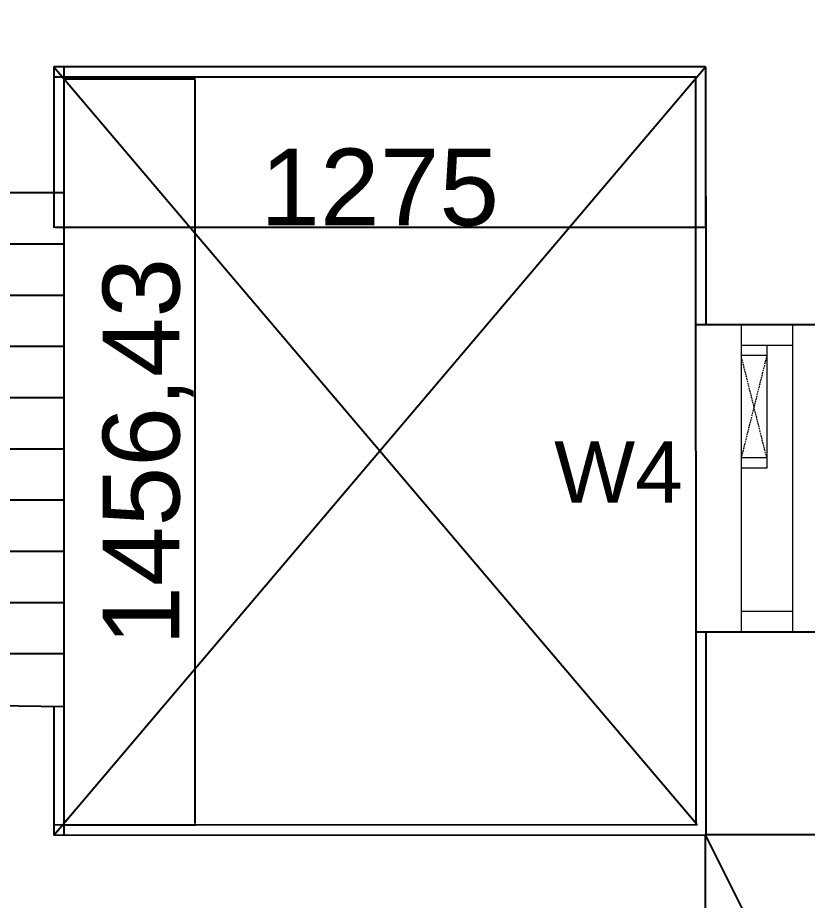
# Model space of a CAD drawing. Header units: millimetres. Extents: x -1932176 to 78768, y -1967 to 1266654.
# Drawn here: x -395439 to -393898, y 443168 to 444892 of the extents above; entities that cross this region are included whole.
import ezdxf

# ---------------------------------------------------------------- set-up
doc = ezdxf.new("R2010")
doc.units = ezdxf.units.MM
doc.linetypes.add('HIDDEN2', pattern=[4.7625, 3.175, -1.5875])
doc.layers.add('DOOR', color=7, linetype='Continuous', lineweight=20)
doc.styles.get("Standard").update_dxf_attribs({"font": 'arial.ttf'})
doc.dimstyles.new('ISO-25', dxfattribs={"dimtxt": 150, "dimasz": 2.5, "dimexe": 1.25, "dimexo": 0.625, "dimtad": 1, "dimtxsty": 'Standard', "dimcen": 2.5, "dimadec": 0, "dimazin": 0, "dimtfac": 1, "dimtmove": 0, "dimatfit": 3, "dimfxl": 1, "dimarcsym": 0})

# ---------------------------------------------------------------- blocks, each defined once
blk = doc.blocks.new('*D253')
at = {"color": 0, "lineweight": -2, "ltscale": 30, "transparency": 16777216}
for p, q in [((-395369, 444775), (-395369, 444481.4)), ((-394096.6, 444771.6), (-394096.6, 444481.4)), ((-395366.5, 444482.7), (-394099.1, 444482.7))]:
    blk.add_line(p, q, dxfattribs=at)
at = {"color": 0, "ltscale": 30, "transparency": 16777216}
for points in [[(-395366.5, 444483.1), (-395366.5, 444482.2), (-395369, 444482.7)], [(-394099.1, 444483.1), (-394099.1, 444482.2), (-394096.6, 444482.7)]]:
    blk.add_solid(points, dxfattribs=at)
at = {"layer": 'Defpoints', "color": 0, "ltscale": 30, "transparency": 16777216}
for p in [(-395369, 444775.7), (-394096.6, 444772.2), (-394096.6, 444482.7)]:
    blk.add_point(p, dxfattribs=at)
at = {"color": 0, "ltscale": 30, "transparency": 16777216, "insert": (-394732.8, 444559.9), "char_height": 150, "attachment_point": 5}
blk.add_mtext('1275', dxfattribs=at)
blk = doc.blocks.new('*D254')
at = {"color": 0, "lineweight": -2, "ltscale": 30, "transparency": 16777216}
for p, q in [((-395348.4, 444772.1), (-395092.6, 444772.1)), ((-395093.9, 444769.6), (-395093.9, 443318.2)), ((-395351.4, 443315.7), (-395092.6, 443315.7))]:
    blk.add_line(p, q, dxfattribs=at)
at = {"color": 0, "ltscale": 30, "transparency": 16777216}
for points in [[(-395094.3, 444769.6), (-395093.4, 444769.6), (-395093.9, 444772.1)], [(-395094.3, 443318.2), (-395093.4, 443318.2), (-395093.9, 443315.7)]]:
    blk.add_solid(points, dxfattribs=at)
at = {"layer": 'Defpoints', "color": 0, "ltscale": 30, "transparency": 16777216}
for p in [(-395349, 444772.1), (-395352, 443315.7), (-395093.9, 443315.7)]:
    blk.add_point(p, dxfattribs=at)
at = {"color": 0, "ltscale": 30, "transparency": 16777216, "insert": (-395184.6, 444043.9), "char_height": 150, "attachment_point": 5, "rotation": 90}
blk.add_mtext('1456,43', dxfattribs=at)

msp = doc.modelspace()

# ---------------------------------------------------------------- hatches: boundary and pattern name
at = {"ltscale": 30, "true_color": 0x000000}
h = msp.add_hatch(dxfattribs=at)
h.set_pattern_fill('ANSI32', color=18, scale=30)
h.set_pattern_definition([(45, (106834.1, -3587.3), (-202.05576, 202.05576), []), (45, (106968.8, -3587.3), (-202.05576, 202.05576), [])])
h.paths.add_polyline_path([(-382957.37054, 443145.67436), (-382890.10695, 443145.67436), (-382890.10695, 443213.85349), (-382915.10695, 443213.85349), (-382915.10695, 443194.65477, -1), (-382927.10695, 443194.65477), (-382927.10695, 443195.71536), (-382929.486, 443195.71536), (-382929.486, 443295.71601), (-383107.37054, 443295.72293), (-383107.40629, 441946.05056), (-383107.41612, 441575.27991), (-382957.37054, 441575.27991)])
h.paths.add_polyline_path([(-379680.56914, 442696.18254), (-379907.36004, 442696.18254), (-379907.35538, 442430.49807), (-379680.67715, 442430.40595)])
h.paths.add_polyline_path([(-379681.50614, 440390.50584), (-379907.31965, 440390.50189), (-379907.31606, 440185.67396), (-379681.58938, 440185.67396)])
h.paths.add_polyline_path([(-386813.36116, 446862.86472), (-386963.36097, 446862.86472), (-386963.36242, 444926.32392), (-386813.36347, 444926.32392)])
h.paths.add_polyline_path([(-391638.14949, 452035.48835), (-394768.14949, 452035.48835), (-394768.14949, 451792.29406), (-391640.70735, 451798.74896), (-391638.14949, 451800.02789)], flags=16)
h.paths.add_polyline_path([(-394768.14949, 452035.48835), (-394768.14949, 451791.67487), (-395068.14949, 451791.67487), (-395068.29806, 452887.47743), (-394825.4274, 452887.47743), (-394825.4274, 452391.67487), (-394805.4274, 452391.67487), (-394805.4274, 452907.47743), (-395088.3029, 452907.47743), (-395088.14949, 451771.67492), (-390854.36478, 451780.38717), (-390854.36478, 452055.48835), (-391005.4274, 452055.48835), (-391005.4274, 455015.48835), (-391005.22435, 455205.46676), (-391025.42741, 455205.48835), (-391195.4274, 455205.48835), (-391195.4274, 455085.48835), (-391195.4274, 452055.48835), (-391549.07041, 452055.48835), (-391509.07041, 452035.48835)])
h.paths.add_polyline_path([(-388375.87301, 452001.38604), (-388375.4274, 453185.48835), (-388288.00372, 453185.48835), (-388288.00372, 453285.48835), (-388285.62467, 453286.54894, -1), (-388273.62467, 453286.54894), (-388273.62467, 453267.35022), (-388248.62467, 453267.35022), (-388248.62467, 453335.48835), (-388375.4274, 453335.48835), (-388375.4274, 454585.48835), (-388525.4274, 454585.48835), (-388525.4274, 452035.48835), (-389834.32358, 452035.48835), (-389833.84409, 451802.47825), (-389663.98214, 451802.82883), (-389663.98214, 450642.0759), (-393498.95894, 450642.0759), (-393498.95894, 450495.81424), (-392368.95894, 450495.81424), (-388975.6889, 450495.79565), (-388975.6889, 450636.6625), (-388375.72208, 450636.6625), (-388375.73741, 450775.29793), (-388385.78834, 450775.29793), (-388385.78834, 450763.29793), (-388476.76102, 450763.29793, -1), (-388476.76102, 450775.29793), (-388457.56229, 450775.29793), (-388457.56229, 450799.79216, -0.023721796), (-388513.87336, 450802.51067), (-388513.87337, 450642.08801), (-389457.2004, 450642.1708), (-389457.56419, 451270.04308), (-389457.87312, 451803.25423), (-388513.87325, 451803.0765), (-388513.87329, 451419.27027), (-388457.56229, 451419.27027), (-388457.56229, 451444.27027), (-388476.76102, 451444.27027, -1), (-388476.76102, 451456.27027), (-388385.78834, 451456.27027), (-388385.78834, 451444.27027), (-388375.81139, 451444.27027)])
h.paths.add_polyline_path([(-388635.1919, 451026.27973), (-388318.38797, 451026.27973), (-388318.38797, 451237.7019), (-388635.1919, 451237.7019)], flags=25)
h.paths.add_polyline_path([(-388334.49864, 449745.46486), (-388060.20123, 449745.46486), (-388060.20123, 449992.74999), (-388334.49864, 449992.74999)], flags=9)
h.paths.add_polyline_path([(-386520.74066, 447390.15897), (-386246.44325, 447390.15897), (-386246.44325, 447637.4441), (-386520.74066, 447637.4441)], flags=9)
h.paths.add_polyline_path([(-387481.05012, 447427.96283), (-387206.75271, 447427.96283), (-387206.75271, 447675.24796), (-387481.05012, 447675.24796)], flags=9)
h.paths.add_polyline_path([(-386246.85467, 453054.66819), (-385972.55726, 453054.66819), (-385972.55726, 453301.95332), (-386246.85467, 453301.95332)], flags=9)
h.paths.add_polyline_path([(-387722.75221, 452988.93473), (-387448.4548, 452988.93473), (-387448.4548, 453236.21986), (-387722.75221, 453236.21986)], flags=9)
h.paths.add_polyline_path([(-387587.19003, 451159.13922), (-386555.40286, 451159.13922), (-386555.40286, 451571.2811), (-387587.19003, 451571.2811)], flags=9)
h.paths.add_polyline_path([(-387416.6843, 450345.4931), (-387019.04637, 450345.4931), (-387019.04637, 450583.0849), (-387416.6843, 450583.0849)], flags=9)
h.paths.add_polyline_path([(-387029.33805, 450346.18413), (-386765.79282, 450346.18413), (-386765.79282, 450583.77594), (-387029.33805, 450583.77594)], flags=9)
h.paths.add_polyline_path([(-387017.0985, 450618.75754), (-386771.48472, 450618.75754), (-386771.48472, 450856.34935), (-387017.0985, 450856.34935)], flags=9)
h.paths.add_polyline_path([(-387391.31797, 450622.10918), (-387029.22837, 450622.10918), (-387029.22837, 450859.70098), (-387391.31797, 450859.70098)], flags=9)
h.paths.add_polyline_path([(-388967.62829, 447768.81887), (-388967.62829, 449299.20768), (-389276.7347, 449299.20768), (-389276.7347, 447768.81887)], flags=9)
h.paths.add_polyline_path([(-393193.12903, 461493.30854), (-392832.3514, 461493.30854), (-392832.3514, 461699.37948), (-393193.12903, 461699.37948)], flags=9)
h.paths.add_polyline_path([(-394516.66471, 459936.4242), (-394516.66471, 460297.20182), (-394722.73565, 460297.20182), (-394722.73565, 459936.4242)], flags=9)
h.paths.add_polyline_path([(-391422.42335, 460504.15635), (-391422.42335, 460864.93398), (-391628.49429, 460864.93398), (-391628.49429, 460504.15635)], flags=9)
h.paths.add_polyline_path([(-389241.36742, 454740.46932), (-388958.2842, 454740.46932), (-388958.2842, 454946.54026), (-389241.36742, 454946.54026)], flags=9)
h.paths.add_polyline_path([(-389306.69575, 459807.18012), (-388751.71622, 459807.18012), (-388751.71622, 460013.25106), (-389306.69575, 460013.25106)], flags=9)
h.paths.add_polyline_path([(-387271.40064, 456455.57021), (-387271.40064, 456996.73665), (-387580.50706, 456996.73665), (-387580.50706, 456455.57021)], flags=9)
h.paths.add_polyline_path([(-389954.52017, 452684.33855), (-389593.74255, 452684.33855), (-389593.74255, 452890.4095), (-389954.52017, 452890.4095)], flags=25)
h.paths.add_polyline_path([(-390672.07086, 453440.49802), (-390672.07086, 453801.27565), (-390878.1418, 453801.27565), (-390878.1418, 453440.49802)], flags=25)
h.paths.add_polyline_path([(-389693.04634, 457877.53641), (-389313.45312, 457877.53641), (-389313.45312, 458064.01189), (-389693.04634, 458064.01189)], flags=9)
h.paths.add_polyline_path([(-389335.09193, 457877.53641), (-388964.84709, 457877.53641), (-388964.84709, 458064.01189), (-389335.09193, 458064.01189)], flags=9)
h.paths.add_polyline_path([(-389715.95154, 458152.28664), (-389310.28128, 458152.28664), (-389310.28128, 458333.3499), (-389715.95154, 458333.3499)], flags=9)
h.paths.add_polyline_path([(-389283.37233, 458152.28664), (-389027.03006, 458152.28664), (-389027.03006, 458333.3499), (-389283.37233, 458333.3499)], flags=9)
h.paths.add_polyline_path([(-390030.92171, 454214.54274), (-389651.32849, 454214.54274), (-389651.32849, 454401.01822), (-390030.92171, 454401.01822)], flags=25)
h.paths.add_polyline_path([(-390380.34778, 454214.54274), (-390010.10294, 454214.54274), (-390010.10294, 454401.01822), (-390380.34778, 454401.01822)], flags=25)
h.paths.add_polyline_path([(-390029.13236, 454486.62787), (-389622.39605, 454486.62787), (-389622.39605, 454670.88925), (-390029.13236, 454670.88925)], flags=9)
h.paths.add_polyline_path([(-390323.57702, 454489.29297), (-390067.23475, 454489.29297), (-390067.23475, 454670.35623), (-390323.57702, 454670.35623)], flags=9)
h.paths.add_polyline_path([(-393412.37846, 459214.18656), (-393032.78525, 459214.18656), (-393032.78525, 459400.66203), (-393412.37846, 459400.66203)], flags=9)
h.paths.add_polyline_path([(-393761.80454, 459214.18656), (-393391.55969, 459214.18656), (-393391.55969, 459400.66203), (-393761.80454, 459400.66203)], flags=9)
h.paths.add_polyline_path([(-393410.05609, 459488.93679), (-393004.38583, 459488.93679), (-393004.38583, 459670.00005), (-393410.05609, 459670.00005)], flags=9)
h.paths.add_polyline_path([(-393705.03378, 459488.93679), (-393448.6915, 459488.93679), (-393448.6915, 459670.00005), (-393705.03378, 459670.00005)], flags=9)
h.paths.add_polyline_path([(-390299.27299, 455242.71111), (-389964.23587, 455242.71111), (-389964.23587, 455461.12594), (-390299.27299, 455461.12594)], flags=9)
h.paths.add_polyline_path([(-392301.6769, 455522.25269), (-392027.37949, 455522.25269), (-392027.37949, 455769.53782), (-392301.6769, 455769.53782)], flags=9)
h.paths.add_polyline_path([(-391784.53065, 455056.83969), (-391510.23324, 455056.83969), (-391510.23324, 455304.12482), (-391784.53065, 455304.12482)], flags=9)
h.paths.add_polyline_path([(-391392.60583, 458984.8342), (-391118.30843, 458984.8342), (-391118.30843, 459232.11933), (-391392.60583, 459232.11933)], flags=9)
h.paths.add_polyline_path([(-389846.70331, 456866.46454), (-388829.1044, 456866.46454), (-388829.1044, 457615.48682), (-389846.70331, 457615.48682)], flags=9)
h.paths.add_polyline_path([(-390495.13404, 453108.88994), (-389168.80389, 453108.88994), (-389168.80389, 453521.03182), (-390495.13404, 453521.03182)], flags=25)
h.paths.add_polyline_path([(-394017.64463, 459804.89477), (-392473.71557, 459804.89477), (-392473.71557, 460553.91705), (-394017.64463, 460553.91705)], flags=9)

# ---------------------------------------------------------------- linework, layer by layer
at = {"linetype": 'ByBlock', "transparency": 33554687}
for p, q in [((-394096.58307, 444795.74137), (-395369.0199, 444795.67179)), ((-395349.0199, 444795.67181), (-395349.0188, 443295.67327)), ((-394096.58307, 444795.74137), (-394096.37832, 444291.89898)), ((-394113.5489, 444775.74045), (-395369.01881, 444775.67179)), ((-394116.57494, 444775.74028), (-394115.9818, 443316.18248)), ((-394096.13448, 443691.89898), (-394095.97367, 443296.19061)), ((-395369.01899, 443546.0429), (-395369.0188, 443295.67326)), ((-395369.02693, 443315.67326), (-394112.94764, 443316.18371)), ((-395369.0188, 443295.67326), (-394095.97367, 443296.19061))]:
    msp.add_line(p, q, dxfattribs=at)
at = {"transparency": 16777216}
for p, q in [((-395369.0199, 444795.67179), (-394112.94764, 443316.18371)), ((-395369.0188, 443295.67326), (-394096.58307, 444795.74137)), ((-395357.0199, 444795.67192), (-395357.0199, 444795.6718)), ((-394099.37745, 444795.67436), (-394099.37745, 444795.74137)), ((-395369.0199, 444783.67179), (-395369.02001, 444783.67179))]:
    msp.add_line(p, q, dxfattribs=at)
at = {"ltscale": 30}
for p, q in [((-395369.0199, 444795.67179), (-395369.01881, 444549.30415)), ((-393848.92844, 444291.89898), (-394116.37832, 444291.89898)), ((-393848.92844, 443691.89898), (-394116.13449, 443691.89898))]:
    msp.add_line(p, q, dxfattribs=at)
at = {"color": 252, "ltscale": 30}
for p, q in [((-395349.01972, 444549.30417), (-395607.01959, 444549.30398)), ((-395349.01965, 444449.30417), (-395607.01952, 444449.30398)), ((-395349.01957, 444349.30417), (-395607.01945, 444349.30398)), ((-395349.0195, 444249.30417), (-395607.01937, 444249.30398)), ((-395349.01943, 444149.30417), (-395607.0193, 444149.30398)), ((-395349.01936, 444049.30417), (-395607.01923, 444049.30398)), ((-395349.01928, 443949.30417), (-395607.01916, 443949.30398)), ((-395349.01921, 443849.30417), (-395607.01908, 443849.30398)), ((-395349.01914, 443749.30417), (-395607.01901, 443749.30398)), ((-395349.01906, 443649.30417), (-395607.01894, 443649.30398)), ((-395349.01899, 443545.73268), (-395607.01886, 443549.73449))]:
    msp.add_line(p, q, dxfattribs=at)
at = {"color": 2}
msp.add_line((-394097.44865, 443296.18248), (-393797.44865, 442696.18248), dxfattribs=at)
msp.add_lwpolyline([(-394097.44865, 442696.18248), (-393797.44865, 442696.18248), (-393797.44865, 443296.18248), (-394097.44865, 443296.18248)], close=True, dxfattribs=at)
at = {"layer": 'DOOR'}
for p, q in [((-394027.23372, 444291.89898), (-394027.23372, 443691.89898)), ((-393927.23372, 444291.89898), (-393927.23372, 443691.89898)), ((-394027.23372, 444251.89898), (-393927.23372, 444251.89898)), ((-393977.23372, 444251.89898), (-393977.23372, 444231.89898)), ((-393977.23372, 444231.89898), (-394027.23372, 444231.89898)), ((-393977.23372, 444231.89898), (-393977.23372, 444031.89898)), ((-393977.23372, 444031.89898), (-394027.23372, 444031.89898)), ((-393977.23372, 444031.89898), (-393977.23372, 444011.89898)), ((-393977.23372, 444011.89898), (-394027.23372, 444011.89898)), ((-393927.23372, 443731.89898), (-394027.23372, 443731.89898))]:
    msp.add_line(p, q, dxfattribs=at)
at = {"layer": 'DOOR', "linetype": 'HIDDEN2'}
for p, q in [((-393977.23372, 444231.89898), (-394027.23372, 444031.89898)), ((-393977.23372, 444031.89898), (-394027.23372, 444231.89898))]:
    msp.add_line(p, q, dxfattribs=at)

# ---------------------------------------------------------------- texts
at = {"color": 252, "transparency": 16777216, "insert": (-394392.3798, 444064.54524), "char_height": 120, "attachment_point": 1}
msp.add_mtext_dynamic_manual_height_columns('W4', width=32.3599923, gutter_width=11139.68641, heights=[0], dxfattribs=at)

# ---------------------------------------------------------------- dimensions: what is measured, and where the dimension line sits
at = {"color": 252, "ltscale": 30}
dim = msp.add_linear_dim(base=(-394096.5735, 444482.66298), p1=(-395369.01881, 444775.67179), p2=(-394096.5735, 444772.18289), text='1275', dimstyle='ISO-25', dxfattribs=at)
dim.commit()
dim.dimension.update_dxf_attribs({"geometry": '*D253', "text_midpoint": (-394732.79615, 444559.87393)})
dim = msp.add_linear_dim(base=(-395093.86601, 443315.68016), p1=(-395349.01988, 444772.1144), p2=(-395352.04791, 443315.68016), angle=90, dimstyle='ISO-25', dxfattribs=at)
dim.commit()
dim.dimension.update_dxf_attribs({"geometry": '*D254', "text_midpoint": (-395093.86601, 444043.89728), "dimtype": 160})

doc.saveas('drawing.dxf')
